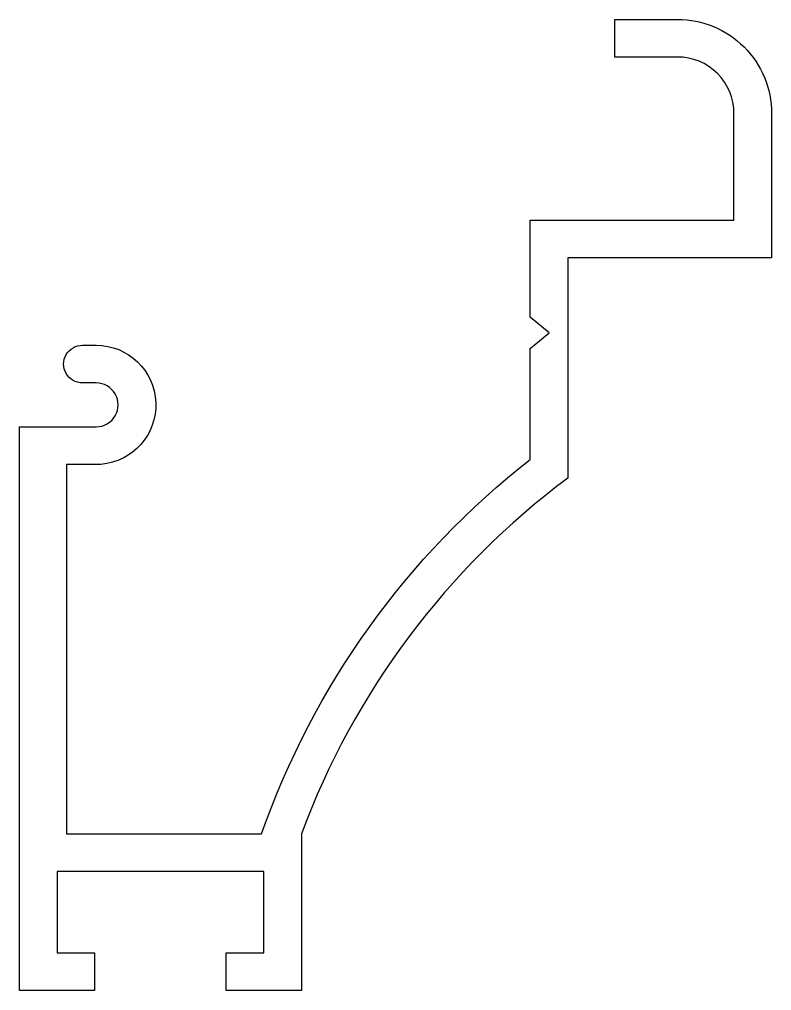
# Model space of a CAD drawing. Extents: x 716.5 to 740.5, y 511 to 542.
import ezdxf

# ---------------------------------------------------------------- set-up
doc = ezdxf.new("R2010")
doc.units = 0
doc.layers.add('PROF', color=7, linetype='CONTINUOUS')

msp = doc.modelspace()

# ---------------------------------------------------------------- linework, layer by layer
at = {"layer": 'PROF'}
msp.add_lwpolyline([(718.499, 531.592), (718.93, 531.592, -0.959928), (719.086, 527.786), (717.986, 527.786), (717.986, 515.986), (724.21, 515.986, -0.143306), (732.786, 527.946), (732.786, 531.486), (733.386, 531.986), (732.786, 532.486), (732.786, 535.586), (739.286, 535.586), (739.286, 538.994, 0.414214), (737.486, 540.794), (735.486, 540.794), (735.486, 541.994), (737.486, 541.994, -0.414214), (740.486, 538.994), (740.486, 534.386), (733.986, 534.386), (733.986, 527.352, 0.144911), (725.486, 515.986), (725.486, 510.986), (723.086, 510.986), (723.086, 512.186), (724.286, 512.186), (724.286, 514.786), (717.686, 514.786), (717.686, 512.186), (718.886, 512.186), (718.886, 510.986), (716.486, 510.986), (716.486, 528.986), (718.936, 528.986, 1.001007), (718.934, 530.386), (718.5, 530.386, -1.0009)], format="xyb", close=True, dxfattribs=at)

doc.saveas('drawing.dxf')
